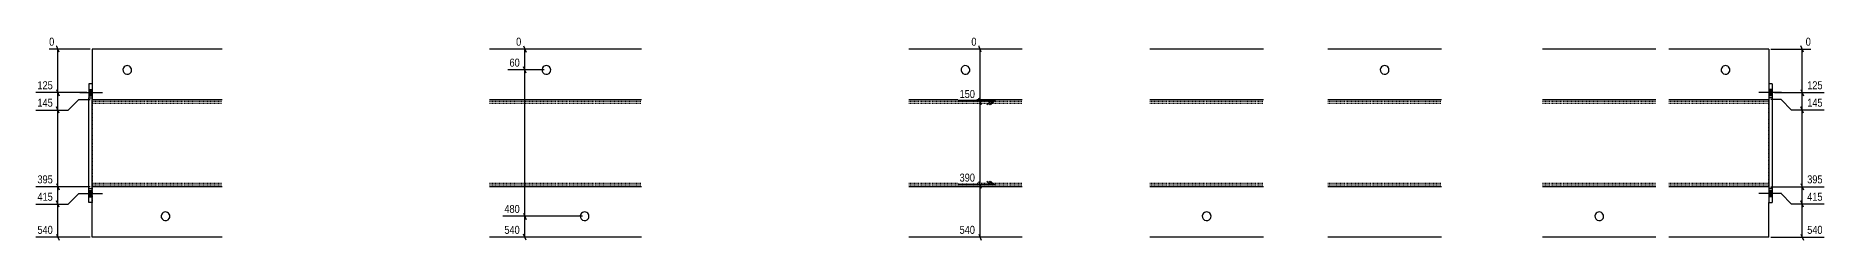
# Model space of a CAD drawing. Header units: millimetres. Extents: x 14 to 41647, y 10 to 1769.
# Drawn here: x 13020 to 18140, y 14 to 602 of the extents above; entities that cross this region are included whole.
import ezdxf

# ---------------------------------------------------------------- set-up
doc = ezdxf.new("R2010")
doc.units = ezdxf.units.MM
doc.linetypes.add('DXK_LINE_DOT2', pattern=[3.9198, 1.9599, -1.9599])
doc.layers.add('MÅLSÆTNING', color=7, linetype='Continuous')
doc.layers.add('STÅL', color=7, linetype='Continuous')
doc.styles.add('Arial Narrow', font='ARIALN.TTF', dxfattribs={"height": 0.2})

msp = doc.modelspace()

# ---------------------------------------------------------------- hatches: boundary and pattern name
at = {"layer": 'STÅL', "linetype": 'Continuous'}
for points in [[(13171.6, 447.4), (13171.6, 429.4), (13181.6, 429.4), (13181.6, 447.4)], [(13171.6, 447.4), (13171.6, 429.4), (13181.6, 429.4), (13181.6, 447.4)], [(13171.6, 447.4), (13171.6, 429.4), (13181.6, 429.4), (13181.6, 447.4)], [(17991.6, 429.4), (17991.6, 447.4), (17981.6, 447.4), (17981.6, 429.4)], [(17991.6, 429.4), (17991.6, 447.4), (17981.6, 447.4), (17981.6, 429.4)], [(17991.6, 429.4), (17991.6, 447.4), (17981.6, 447.4), (17981.6, 429.4)], [(13171.6, 157.4), (13171.6, 139.4), (13181.6, 139.4), (13181.6, 157.4)], [(13171.6, 157.4), (13171.6, 139.4), (13181.6, 139.4), (13181.6, 157.4)], [(13171.6, 157.4), (13171.6, 139.4), (13181.6, 139.4), (13181.6, 157.4)], [(17991.6, 139.4), (17991.6, 157.4), (17981.6, 157.4), (17981.6, 139.4)], [(17991.6, 139.4), (17991.6, 157.4), (17981.6, 157.4), (17981.6, 139.4)], [(17991.6, 139.4), (17991.6, 157.4), (17981.6, 157.4), (17981.6, 139.4)]]:
    msp.add_hatch(color=96, dxfattribs=at).paths.add_polyline_path(points)

# ---------------------------------------------------------------- linework, layer by layer
at = {"layer": 'MÅLSÆTNING', "color": 7, "linetype": 'Continuous'}
for p, q in [((13175.6, 563.4), (13058.2, 563.4)), ((13086.6, 554.4), (13079.4, 572.4)), ((14476.1, 563.4), (14395.1, 563.4)), ((14416.3, 572.4), (14423.5, 554.4)), ((14419.9, 503.4), (14419.9, 563.4)), ((15767.3, 563.4), (15698.4, 563.4)), ((15726.9, 554.4), (15719.7, 572.4)), ((17987.6, 563.4), (18101.8, 563.4)), ((18080.5, 554.4), (18073.3, 572.4)), ((14423.5, 494.4), (14416.3, 512.4)), ((14423.5, 494.4), (14416.3, 512.4)), ((14475.6, 503.4), (14371.7, 503.4)), ((14475.6, 503.4), (14371.7, 503.4)), ((13165.6, 438.4), (13020.2, 438.4)), ((13079.4, 447.4), (13086.6, 429.4)), ((13083, 388.4), (13083, 438.4)), ((13113, 388.4), (13143, 418.4)), ((13113, 388.4), (13143, 418.4)), ((13143, 418.4), (13175.6, 418.4)), ((13143, 418.4), (13175.6, 418.4)), ((15767.3, 413.4), (15660.4, 413.4)), ((15726.9, 404.4), (15719.7, 422.4)), ((15723.3, 173.4), (15723.3, 413.4)), ((15753.3, 413.4), (15742.8, 402.9)), ((15763.8, 413.4), (15742.8, 413.4)), ((15753.3, 413.4), (15742.8, 402.9)), ((15763.8, 413.4), (15742.8, 413.4)), ((15758.5, 413.4), (15748, 402.9)), ((15758.5, 413.4), (15748, 402.9)), ((15763.8, 413.4), (15753.3, 402.9)), ((15763.8, 413.4), (15753.3, 402.9)), ((18016.9, 418.4), (17987.6, 418.4)), ((18016.9, 418.4), (17987.6, 418.4)), ((18046.9, 388.4), (18016.9, 418.4)), ((18046.9, 388.4), (18016.9, 418.4)), ((13020.2, 388.4), (13113, 388.4)), ((13020.2, 388.4), (13113, 388.4)), ((13086.6, 379.4), (13079.4, 397.4)), ((13086.6, 379.4), (13079.4, 397.4)), ((13083, 168.4), (13083, 388.4)), ((18139.8, 388.4), (18046.9, 388.4)), ((18080.5, 379.4), (18073.3, 397.4)), ((13175.6, 168.4), (13020.2, 168.4)), ((13175.6, 168.4), (13020.2, 168.4)), ((13079.4, 177.4), (13086.6, 159.4)), ((13079.4, 177.4), (13086.6, 159.4)), ((13083, 118.4), (13083, 168.4)), ((15767.3, 173.4), (15660.4, 173.4)), ((15767.3, 173.4), (15660.4, 173.4)), ((15719.7, 182.4), (15726.9, 164.4)), ((15726.9, 164.4), (15719.7, 182.4)), ((15723.3, 23.4), (15723.3, 173.4)), ((15753.3, 173.4), (15742.8, 183.9)), ((15753.3, 173.4), (15742.8, 183.9)), ((15763.8, 173.4), (15742.8, 173.4)), ((15763.8, 173.4), (15742.8, 173.4)), ((15758.5, 173.4), (15748, 183.9)), ((15758.5, 173.4), (15748, 183.9)), ((15763.8, 173.4), (15753.3, 183.9)), ((15763.8, 173.4), (15753.3, 183.9)), ((13020.2, 118.4), (13113, 118.4)), ((13020.2, 118.4), (13113, 118.4)), ((13086.6, 109.4), (13079.4, 127.4)), ((13086.6, 109.4), (13079.4, 127.4)), ((13083, 23.4), (13083, 118.4)), ((13113, 118.4), (13143, 148.4)), ((13113, 118.4), (13143, 148.4)), ((13143, 148.4), (13165.6, 148.4)), ((13143, 148.4), (13165.6, 148.4)), ((18016.9, 148.4), (17997.6, 148.4)), ((18016.9, 148.4), (17997.6, 148.4)), ((18046.9, 118.4), (18016.9, 148.4)), ((18046.9, 118.4), (18016.9, 148.4)), ((18139.8, 118.4), (18046.9, 118.4)), ((18080.5, 109.4), (18073.3, 127.4)), ((18076.9, 23.4), (18076.9, 118.4)), ((14585.2, 83.4), (14357.1, 83.4)), ((14416.3, 92.4), (14423.5, 74.4)), ((14419.9, 23.4), (14419.9, 83.4)), ((13175.6, 23.4), (13020.2, 23.4)), ((13079.4, 32.4), (13086.6, 14.4)), ((14455, 23.4), (14357.1, 23.4)), ((14423.5, 14.4), (14416.3, 32.4)), ((15767.3, 23.4), (15660.4, 23.4)), ((15719.7, 32.4), (15726.9, 14.4)), ((17987.6, 23.4), (18139.8, 23.4)), ((18073.3, 32.4), (18080.5, 14.4))]:
    msp.add_line(p, q, dxfattribs=at)
at = {"layer": 'STÅL', "color": 2, "linetype": 'Continuous'}
for p, q in [((13553.7, 563.4), (13181.6, 563.4)), ((13181.6, 563.4), (13181.6, 463.4)), ((14753.7, 563.4), (14319.1, 563.4)), ((15844.1, 563.4), (15519.1, 563.4)), ((16534.5, 563.4), (16209.5, 563.4)), ((17044.1, 563.4), (16719.1, 563.4)), ((17658.5, 563.4), (17333.5, 563.4)), ((17981.6, 563.4), (17695.1, 563.4)), ((17981.6, 563.4), (17981.6, 463.4)), ((13181.6, 463.4), (13171.6, 463.4)), ((13171.6, 463.4), (13171.6, 423.4)), ((13181.6, 463.4), (13181.6, 423.4)), ((17991.6, 463.4), (17981.6, 463.4)), ((17981.6, 463.4), (17981.6, 423.4)), ((17991.6, 463.4), (17991.6, 423.4)), ((13171.6, 123.4), (13171.6, 423.4)), ((13171.6, 423.4), (13181.6, 423.4)), ((13181.6, 423.4), (13181.6, 418.4)), ((13181.6, 168.4), (13181.6, 418.4)), ((13181.6, 418.4), (13553.7, 418.4)), ((14319.1, 418.4), (14753.7, 418.4)), ((15519.1, 418.4), (15844.1, 418.4)), ((16209.5, 418.4), (16534.5, 418.4)), ((16719.1, 418.4), (17044.1, 418.4)), ((17333.5, 418.4), (17658.5, 418.4)), ((17695.1, 418.4), (17981.6, 418.4)), ((17981.6, 423.4), (17981.6, 418.4)), ((17991.6, 423.4), (17981.6, 423.4)), ((17981.6, 418.4), (17981.6, 168.4)), ((17991.6, 423.4), (17991.6, 123.4)), ((13171.6, 163.4), (13181.6, 163.4)), ((13181.6, 123.4), (13181.6, 168.4)), ((13553.7, 168.4), (13181.6, 168.4)), ((14753.7, 168.4), (14319.1, 168.4)), ((15844.1, 168.4), (15519.1, 168.4)), ((16534.5, 168.4), (16209.5, 168.4)), ((17044.1, 168.4), (16719.1, 168.4)), ((17658.5, 168.4), (17333.5, 168.4)), ((17981.6, 168.4), (17695.1, 168.4)), ((17981.6, 168.4), (17981.6, 123.4)), ((17991.6, 163.4), (17981.6, 163.4)), ((13181.6, 123.4), (13171.6, 123.4)), ((13181.6, 23.4), (13181.6, 123.4)), ((17981.6, 123.4), (17991.6, 123.4)), ((17981.6, 23.4), (17981.6, 123.4)), ((13553.7, 23.4), (13181.6, 23.4)), ((14753.7, 23.4), (14319.1, 23.4)), ((15844.1, 23.4), (15519.1, 23.4)), ((16534.5, 23.4), (16209.5, 23.4)), ((17044.1, 23.4), (16719.1, 23.4)), ((17658.5, 23.4), (17333.5, 23.4)), ((17981.6, 23.4), (17695.1, 23.4))]:
    msp.add_line(p, q, dxfattribs=at)
at = {"layer": 'STÅL', "color": 7, "linetype": 'DXK_LINE_DOT2'}
for p, q in [((13181.6, 463.4), (13181.6, 418.4)), ((17981.6, 463.4), (17981.6, 418.4)), ((13181.6, 418.4), (13181.6, 168.4)), ((13181.6, 413.4), (13553.7, 413.4)), ((14319.1, 413.4), (14753.7, 413.4)), ((15519.1, 413.4), (15844.1, 413.4)), ((16209.5, 413.4), (16534.5, 413.4)), ((16719.1, 413.4), (17044.1, 413.4)), ((17333.5, 413.4), (17658.5, 413.4)), ((17695.1, 413.4), (17981.6, 413.4)), ((17981.6, 168.4), (17981.6, 418.4)), ((13181.6, 408.4), (13553.7, 408.4)), ((14319.1, 408.4), (14753.7, 408.4)), ((15519.1, 408.4), (15844.1, 408.4)), ((16209.5, 408.4), (16534.5, 408.4)), ((16719.1, 408.4), (17044.1, 408.4)), ((17333.5, 408.4), (17658.5, 408.4)), ((17695.1, 408.4), (17981.6, 408.4)), ((13181.6, 178.4), (13553.7, 178.4)), ((13181.6, 173.4), (13553.7, 173.4)), ((13181.6, 168.4), (13181.6, 123.4)), ((14319.1, 178.4), (14753.7, 178.4)), ((14319.1, 173.4), (14753.7, 173.4)), ((15519.1, 178.4), (15844.1, 178.4)), ((15519.1, 173.4), (15844.1, 173.4)), ((16209.5, 178.4), (16534.5, 178.4)), ((16209.5, 173.4), (16534.5, 173.4)), ((16719.1, 178.4), (17044.1, 178.4)), ((16719.1, 173.4), (17044.1, 173.4)), ((17333.5, 178.4), (17658.5, 178.4)), ((17333.5, 173.4), (17658.5, 173.4)), ((17695.1, 178.4), (17981.6, 178.4)), ((17695.1, 173.4), (17981.6, 173.4)), ((17981.6, 168.4), (17981.6, 123.4))]:
    msp.add_line(p, q, dxfattribs=at)
at = {"layer": 'STÅL', "color": 96, "linetype": 'Continuous'}
for p, q in [((13145.6, 438.4), (13210.6, 438.4)), ((13145.6, 438.4), (13210.6, 438.4)), ((13145.6, 438.4), (13210.6, 438.4)), ((13171.6, 447.4), (13181.6, 447.4)), ((13171.6, 447.4), (13181.6, 447.4)), ((13171.6, 447.4), (13181.6, 447.4)), ((13171.6, 429.4), (13181.6, 429.4)), ((13171.6, 429.4), (13181.6, 429.4)), ((13171.6, 429.4), (13181.6, 429.4)), ((18017.6, 438.4), (17952.6, 438.4)), ((18017.6, 438.4), (17952.6, 438.4)), ((18017.6, 438.4), (17952.6, 438.4)), ((17991.6, 447.4), (17981.6, 447.4)), ((17991.6, 447.4), (17981.6, 447.4)), ((17991.6, 447.4), (17981.6, 447.4)), ((17991.6, 429.4), (17981.6, 429.4)), ((17991.6, 429.4), (17981.6, 429.4)), ((17991.6, 429.4), (17981.6, 429.4)), ((13171.6, 157.4), (13181.6, 157.4)), ((13171.6, 157.4), (13181.6, 157.4)), ((13171.6, 157.4), (13181.6, 157.4)), ((17991.6, 157.4), (17981.6, 157.4)), ((17991.6, 157.4), (17981.6, 157.4)), ((17991.6, 157.4), (17981.6, 157.4)), ((13145.6, 148.4), (13210.6, 148.4)), ((13145.6, 148.4), (13210.6, 148.4)), ((13145.6, 148.4), (13210.6, 148.4)), ((13171.6, 139.4), (13181.6, 139.4)), ((13171.6, 139.4), (13181.6, 139.4)), ((13171.6, 139.4), (13181.6, 139.4)), ((18017.6, 148.4), (17952.6, 148.4)), ((18017.6, 148.4), (17952.6, 148.4)), ((18017.6, 148.4), (17952.6, 148.4)), ((17991.6, 139.4), (17981.6, 139.4)), ((17991.6, 139.4), (17981.6, 139.4)), ((17991.6, 139.4), (17981.6, 139.4))]:
    msp.add_line(p, q, dxfattribs=at)
at = {"layer": 'STÅL', "color": 2, "linetype": 'Continuous'}
for centre, start, end in [((13281.6, 503.4), 330.3737, 150.3737), ((14481.6, 503.4), 330.3737, 150.3737), ((15681.6, 503.4), 120.3737, 300.3737), ((15681.6, 503.4), 300.3737, 120.3737), ((16881.6, 503.4), 330.3737, 150.3737), ((17857.6, 503.4), 330.3737, 150.3737), ((13281.6, 503.4), 150.3737, 330.3737), ((14481.6, 503.4), 150.3737, 330.3737), ((16881.6, 503.4), 150.3737, 330.3737), ((17857.6, 503.4), 150.3737, 330.3737), ((13391.2, 83.4), 150.3737, 330.3737), ((13391.2, 83.4), 330.3737, 150.3737), ((14591.2, 83.4), 150.3737, 330.3737), ((14591.2, 83.4), 330.3737, 150.3737), ((16372, 83.4), 150.3737, 330.3737), ((16372, 83.4), 330.3737, 150.3737), ((17496, 83.4), 150.3737, 330.3737), ((17496, 83.4), 330.3737, 150.3737)]:
    msp.add_arc(centre, 12.5, start, end, dxfattribs=at)

# ---------------------------------------------------------------- next in the draw order: wipeouts: each hides what was drawn before it
at = {"color": 0, "linetype": 'Continuous'}
for points in [[(14414.5, 568.2), (14414.5, 601.8), (14390.3, 601.8), (14390.3, 568.2)], [(13073.3, 443.2), (13073.3, 476.8), (13019.8, 476.8), (13019.8, 443.2)], [(15713.5, 418.2), (15713.5, 451.8), (15660, 451.8), (15660, 418.2)], [(13073.3, 173.2), (13073.3, 206.8), (13019.8, 206.8), (13019.8, 173.2)], [(15713.5, 178.2), (15713.5, 211.8), (15660, 211.8), (15660, 178.2)], [(18140.2, 123.2), (18140.2, 156.8), (18086.7, 156.8), (18086.7, 123.2)], [(14410.1, 88.2), (14410.1, 121.8), (14356.7, 121.8), (14356.7, 88.2)], [(13073.3, 28.2), (13073.3, 61.8), (13019.8, 61.8), (13019.8, 28.2)], [(14410.1, 28.2), (14410.1, 61.8), (14356.7, 61.8), (14356.7, 28.2)], [(15713.5, 28.2), (15713.5, 61.8), (15660, 61.8), (15660, 28.2)], [(18140.2, 28.2), (18140.2, 61.8), (18086.7, 61.8), (18086.7, 28.2)]]:
    msp.add_wipeout(points, dxfattribs=at).dxf.layer = 'MÅLSÆTNING'

# ---------------------------------------------------------------- next in the draw order: linework, layer by layer
at = {"layer": 'MÅLSÆTNING', "color": 7, "linetype": 'Continuous'}
for p, q in [((15723.3, 413.4), (15723.3, 563.4)), ((14419.9, 83.4), (14419.9, 503.4)), ((15767.3, 413.4), (15660.4, 413.4)), ((15719.7, 422.4), (15726.9, 404.4)), ((17987.6, 168.4), (18139.8, 168.4)), ((18073.3, 177.4), (18080.5, 159.4)), ((18076.9, 118.4), (18076.9, 168.4)), ((18139.8, 118.4), (18046.9, 118.4)), ((18080.5, 109.4), (18073.3, 127.4)), ((14585.2, 83.4), (14357.1, 83.4)), ((14416.3, 92.4), (14423.5, 74.4))]:
    msp.add_line(p, q, dxfattribs=at)

# ---------------------------------------------------------------- next in the draw order: texts
at = {"layer": 'MÅLSÆTNING', "color": 3, "linetype": 'Continuous', "style": 'Arial Narrow'}
for s, height, p in [('0', 22.9, (14395.1, 573)), ('125', 22.91, (13024.6, 448)), ('150', 22.91, (15664.8, 423)), ('390', 22.91, (15664.8, 183)), ('395', 22.91, (13024.6, 178)), ('480', 22.91, (14361.5, 93)), ('415', 22.91, (18091.5, 128)), ('540', 22.91, (13024.6, 33)), ('540', 22.91, (14361.5, 33)), ('540', 22.91, (15664.8, 33)), ('540', 22.91, (18091.5, 33))]:
    msp.add_text(s, height=height, dxfattribs=at).set_placement(p)

# ---------------------------------------------------------------- next in the draw order: wipeouts: each hides what was drawn before it
at = {"color": 0, "linetype": 'Continuous'}
for points in [[(15717.9, 568.2), (15717.9, 601.8), (15693.6, 601.8), (15693.6, 568.2)], [(14410.1, 508.2), (14410.1, 541.8), (14371.3, 541.8), (14371.3, 508.2)], [(13073.3, 393.2), (13073.3, 426.8), (13019.8, 426.8), (13019.8, 393.2)], [(18140.2, 173.2), (18140.2, 206.8), (18086.7, 206.8), (18086.7, 173.2)], [(13073.3, 123.2), (13073.3, 156.8), (13019.8, 156.8), (13019.8, 123.2)]]:
    msp.add_wipeout(points, dxfattribs=at).dxf.layer = 'MÅLSÆTNING'

# ---------------------------------------------------------------- next in the draw order: linework, layer by layer
at = {"layer": 'MÅLSÆTNING', "color": 7, "linetype": 'Continuous'}
for p, q in [((13083, 438.4), (13083, 563.4)), ((13165.6, 438.4), (13020.2, 438.4)), ((13079.4, 447.4), (13086.6, 429.4)), ((18076.9, 168.4), (18076.9, 388.4)), ((17987.6, 168.4), (18139.8, 168.4)), ((18073.3, 177.4), (18080.5, 159.4))]:
    msp.add_line(p, q, dxfattribs=at)

# ---------------------------------------------------------------- next in the draw order: texts
at = {"layer": 'MÅLSÆTNING', "color": 3, "linetype": 'Continuous', "style": 'Arial Narrow'}
for s, height, p in [('0', 22.9, (15698.4, 573)), ('60', 22.91, (14376.1, 513)), ('145', 22.91, (13024.6, 398)), ('395', 22.91, (18091.5, 178)), ('415', 22.91, (13024.6, 128))]:
    msp.add_text(s, height=height, dxfattribs=at).set_placement(p)

# ---------------------------------------------------------------- next in the draw order: wipeouts: each hides what was drawn before it
at = {"color": 0, "linetype": 'Continuous'}
for points in [[(13077.6, 568.2), (13077.6, 601.8), (13053.4, 601.8), (13053.4, 568.2)], [(18140.2, 393.2), (18140.2, 426.8), (18086.7, 426.8), (18086.7, 393.2)]]:
    msp.add_wipeout(points, dxfattribs=at).dxf.layer = 'MÅLSÆTNING'

# ---------------------------------------------------------------- next in the draw order: linework, layer by layer
at = {"layer": 'MÅLSÆTNING', "color": 7, "linetype": 'Continuous'}
for p, q in [((17997.6, 438.4), (18139.8, 438.4)), ((18073.3, 447.4), (18080.5, 429.4)), ((18076.9, 388.4), (18076.9, 438.4)), ((18139.8, 388.4), (18046.9, 388.4)), ((18080.5, 379.4), (18073.3, 397.4))]:
    msp.add_line(p, q, dxfattribs=at)

# ---------------------------------------------------------------- next in the draw order: texts
at = {"layer": 'MÅLSÆTNING', "color": 3, "linetype": 'Continuous', "style": 'Arial Narrow'}
for s, height, p in [('0', 22.9, (13058.2, 573)), ('145', 22.91, (18091.5, 398))]:
    msp.add_text(s, height=height, dxfattribs=at).set_placement(p)

# ---------------------------------------------------------------- next in the draw order: wipeouts: each hides what was drawn before it
at = {"color": 0, "linetype": 'Continuous'}
msp.add_wipeout([(18140.2, 443.2), (18140.2, 476.8), (18086.7, 476.8), (18086.7, 443.2)], dxfattribs=at).dxf.layer = 'MÅLSÆTNING'

# ---------------------------------------------------------------- next in the draw order: linework, layer by layer
at = {"layer": 'MÅLSÆTNING', "color": 7, "linetype": 'Continuous'}
for p, q in [((18076.9, 438.4), (18076.9, 563.4)), ((17997.6, 438.4), (18139.8, 438.4)), ((18073.3, 447.4), (18080.5, 429.4))]:
    msp.add_line(p, q, dxfattribs=at)

# ---------------------------------------------------------------- next in the draw order: texts
at = {"layer": 'MÅLSÆTNING', "color": 3, "linetype": 'Continuous', "style": 'Arial Narrow'}
msp.add_text('125', height=22.91, dxfattribs=at).set_placement((18091.5, 448))

# ---------------------------------------------------------------- next in the draw order: wipeouts: each hides what was drawn before it
at = {"color": 0, "linetype": 'Continuous'}
msp.add_wipeout([(18106.6, 568.2), (18106.6, 601.8), (18082.3, 601.8), (18082.3, 568.2)], dxfattribs=at).dxf.layer = 'MÅLSÆTNING'

# ---------------------------------------------------------------- next in the draw order: texts
at = {"layer": 'MÅLSÆTNING', "color": 3, "linetype": 'Continuous', "style": 'Arial Narrow'}
msp.add_text('0', height=22.9, dxfattribs=at).set_placement((18087.1, 573))

doc.saveas('drawing.dxf')
